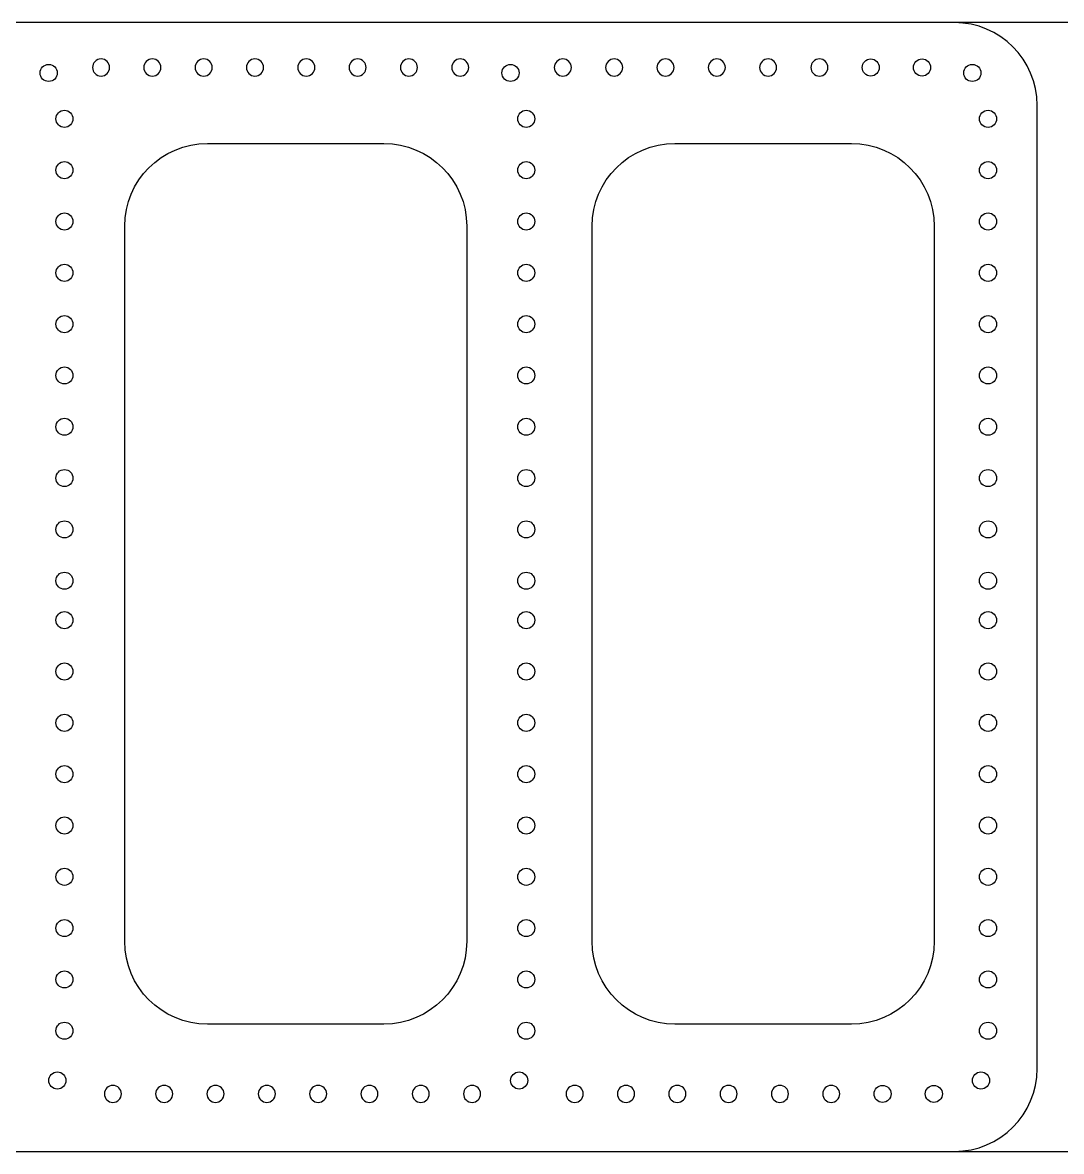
# Model space of a CAD drawing. Extents: x 112 to 502, y 72 to 270.
# Drawn here: x 291.9 to 352.6, y 138 to 204 of the extents above; entities that cross this region are included whole.
import ezdxf

# ---------------------------------------------------------------- set-up
doc = ezdxf.new("R2010")
doc.units = 0
doc.layers.add('braccio', color=7, linetype='CONTINUOUS')
doc.layers.add('polso', color=7, linetype='CONTINUOUS')

msp = doc.modelspace()

# ---------------------------------------------------------------- linework, layer by layer
at = {"layer": 'braccio', "color": 5}
for p, q in [((502.035713, 204.033126), (112.035703, 204.033126)), ((346.354315, 204.033448), (239.414016, 204.033448)), ((351.195076, 163.228635), (351.195076, 199.192676)), ((351.195076, 142.873908), (351.195076, 163.228635)), ((192.054079, 138.033136), (291.946048, 138.033136)), ((291.946048, 138.033136), (346.354315, 138.033136))]:
    msp.add_line(p, q, dxfattribs=at)
at = {"layer": 'braccio', "color": 1}
for p, q in [((296.957157, 201.404765), (296.957157, 201.404765)), ((299.95749, 201.404765), (299.95749, 201.404765)), ((302.95802, 201.405118), (302.95802, 201.405118)), ((305.958381, 201.405118), (305.958381, 201.405118)), ((308.958686, 201.404765), (308.958686, 201.404765)), ((311.959216, 201.404765), (311.959216, 201.404765)), ((314.959718, 201.404765), (314.959718, 201.404765)), ((317.960079, 201.404765), (317.960079, 201.404765)), ((323.960913, 201.405118), (323.960913, 201.405118)), ((326.961302, 201.405118), (326.961302, 201.405118)), ((329.961607, 201.404765), (329.961607, 201.404765)), ((332.962109, 201.404765), (332.962109, 201.404765)), ((335.962639, 201.404765), (335.962639, 201.404765)), ((338.962972, 201.404765), (338.962972, 201.404765)), ((340.963335, 201.405118), (340.963335, 201.405118)), ((343.963696, 201.405118), (343.963696, 201.405118)), ((292.8955, 201.08797), (292.8955, 201.08797)), ((319.899453, 201.08797), (319.899453, 201.08797)), ((346.903238, 201.08797), (346.903238, 201.08797)), ((293.81498, 198.404602), (293.81498, 198.404602)), ((320.818933, 198.404602), (320.818933, 198.404602)), ((347.822718, 198.404602), (347.822718, 198.404602)), ((293.81498, 195.404085), (293.81498, 195.404085)), ((320.818933, 195.404085), (320.818933, 195.404085)), ((347.822718, 195.404085), (347.822718, 195.404085)), ((293.81498, 192.403747), (293.81498, 192.403747)), ((320.818933, 192.403747), (320.818933, 192.403747)), ((347.822718, 192.403747), (347.822718, 192.403747)), ((293.81498, 189.403265), (293.81498, 189.403265)), ((320.818933, 189.403265), (320.818933, 189.403265)), ((347.822718, 189.403265), (347.822718, 189.403265)), ((293.81498, 186.402927), (293.81498, 186.402927)), ((320.818933, 186.402927), (320.818933, 186.402927)), ((347.822718, 186.402927), (347.822718, 186.402927)), ((293.81498, 183.40241), (293.81498, 183.40241)), ((320.818933, 183.40241), (320.818933, 183.40241)), ((347.822718, 183.40241), (347.822718, 183.40241)), ((293.81498, 180.402069), (293.81498, 180.402069)), ((320.818933, 180.402069), (320.818933, 180.402069)), ((347.822718, 180.402069), (347.822718, 180.402069)), ((293.81498, 177.40159), (293.81498, 177.40159)), ((320.818933, 177.40159), (320.818933, 177.40159)), ((347.822718, 177.40159), (347.822718, 177.40159)), ((293.81498, 174.401252), (293.81498, 174.401252)), ((320.818933, 174.401252), (320.818933, 174.401252)), ((347.822718, 174.401252), (347.822718, 174.401252)), ((293.81498, 171.400735), (293.81498, 171.400735)), ((320.818933, 171.400735), (320.818933, 171.400735)), ((347.822718, 171.400735), (347.822718, 171.400735)), ((293.81498, 169.09251), (293.81498, 169.09251)), ((320.818933, 169.09251), (320.818933, 169.09251)), ((347.822718, 169.09251), (347.822718, 169.09251)), ((293.81498, 166.091853), (293.81498, 166.091853)), ((320.818933, 166.091853), (320.818933, 166.091853)), ((347.822718, 166.091853), (347.822718, 166.091853)), ((293.81498, 163.091515), (293.81498, 163.091515)), ((320.818933, 163.091515), (320.818933, 163.091515)), ((347.822718, 163.091515), (347.822718, 163.091515)), ((293.81498, 160.091174), (293.81498, 160.091174)), ((320.818933, 160.091174), (320.818933, 160.091174)), ((347.822718, 160.091174), (347.822718, 160.091174)), ((293.81498, 157.090835), (293.81498, 157.090835)), ((320.818933, 157.090835), (320.818933, 157.090835)), ((347.822718, 157.090835), (347.822718, 157.090835)), ((293.81498, 154.090178), (293.81498, 154.090178)), ((320.818933, 154.090178), (320.818933, 154.090178)), ((347.822718, 154.090178), (347.822718, 154.090178)), ((293.81498, 151.089837), (293.81498, 151.089837)), ((320.818933, 151.089837), (320.818933, 151.089837)), ((347.822718, 151.089837), (347.822718, 151.089837)), ((293.81498, 148.089499), (293.81498, 148.089499)), ((320.818933, 148.089499), (320.818933, 148.089499)), ((347.822718, 148.089499), (347.822718, 148.089499)), ((293.81498, 145.089158), (293.81498, 145.089158)), ((320.818933, 145.089158), (320.818933, 145.089158)), ((347.822718, 145.089158), (347.822718, 145.089158)), ((293.402286, 142.179765), (293.402286, 142.179765)), ((320.40624, 142.179765), (320.40624, 142.179765)), ((347.409996, 142.179765), (347.409996, 142.179765)), ((297.649364, 141.396703), (297.649364, 141.396703)), ((300.64964, 141.39635), (300.64964, 141.39635)), ((303.65017, 141.396703), (303.65017, 141.396703)), ((306.650531, 141.396703), (306.650531, 141.396703)), ((309.650836, 141.39635), (309.650836, 141.39635)), ((312.651366, 141.39635), (312.651366, 141.39635)), ((315.651868, 141.39635), (315.651868, 141.39635)), ((318.652229, 141.39635), (318.652229, 141.39635)), ((324.653063, 141.396703), (324.653063, 141.396703)), ((327.653452, 141.396703), (327.653452, 141.396703)), ((330.653757, 141.39635), (330.653757, 141.39635)), ((333.654259, 141.39635), (333.654259, 141.39635)), ((336.654789, 141.39635), (336.654789, 141.39635)), ((339.655122, 141.39635), (339.655122, 141.39635)), ((341.655485, 141.39635), (341.655485, 141.39635)), ((344.655789, 141.39635), (344.655789, 141.39635))]:
    msp.add_line(p, q, dxfattribs=at)
at = {"layer": 'braccio', "color": 3}
for p, q in [((302.680229, 196.961247), (312.998838, 196.961247)), ((302.680229, 196.961247), (302.680229, 196.961247)), ((330.014439, 196.961247), (340.333048, 196.961247)), ((330.014439, 196.961247), (330.014439, 196.961247)), ((297.839525, 150.31805), (297.839525, 192.120551)), ((317.839542, 192.120551), (317.839542, 150.31805)), ((325.173735, 150.31805), (325.173735, 192.120551)), ((345.173752, 192.120551), (345.173752, 150.31805)), ((312.998838, 145.477354), (302.680229, 145.477354)), ((340.333048, 145.477354), (330.014439, 145.477354))]:
    msp.add_line(p, q, dxfattribs=at)
at = {"layer": 'braccio', "color": 5}
for points in [[(351.195076, 199.192676), (351.195076, 201.874422), (349.036047, 204.033448), (346.354315, 204.033448)], [(346.354315, 138.033136), (349.036047, 138.033136), (351.195076, 140.192165), (351.195076, 142.873908)]]:
    msp.add_open_spline(points, degree=3, dxfattribs=at)
at = {"layer": 'braccio', "color": 1}
for points in [[(292.8955, 201.08797), (292.8955, 201.364195), (293.119161, 201.587857), (293.3954, 201.587857)], [(293.3954, 201.587857), (293.671611, 201.587857), (293.895639, 201.364195), (293.895639, 201.08797)], [(296.456918, 201.905004), (296.180708, 201.905004), (295.957046, 201.68099), (295.957046, 201.404765)], [(295.957046, 201.404765), (295.957046, 201.128893), (296.180708, 200.904879), (296.456918, 200.904879)], [(296.957157, 201.404765), (296.957157, 201.68099), (296.733158, 201.905004), (296.456918, 201.905004)], [(296.456918, 200.904879), (296.733158, 200.904879), (296.957157, 201.128893), (296.957157, 201.404765)], [(299.457618, 201.905004), (299.18104, 201.905004), (298.957379, 201.68099), (298.957379, 201.404765)], [(298.957379, 201.404765), (298.957379, 201.128893), (299.18104, 200.904879), (299.457618, 200.904879)], [(299.95749, 201.404765), (299.95749, 201.68099), (299.73349, 201.905004), (299.457618, 201.905004)], [(299.457618, 200.904879), (299.73349, 200.904879), (299.95749, 201.128893), (299.95749, 201.404765)], [(302.45812, 201.905004), (302.181542, 201.905004), (301.957881, 201.681343), (301.957881, 201.405118)], [(301.957881, 201.405118), (301.957881, 201.128893), (302.181542, 200.904879), (302.45812, 200.904879)], [(302.95802, 201.405118), (302.95802, 201.681343), (302.733992, 201.905004), (302.45812, 201.905004)], [(302.45812, 200.904879), (302.733992, 200.904879), (302.95802, 201.128893), (302.95802, 201.405118)], [(305.458509, 201.905004), (305.18227, 201.905004), (304.95827, 201.681343), (304.95827, 201.405118)], [(304.95827, 201.405118), (304.95827, 201.128893), (305.18227, 200.904879), (305.458509, 200.904879)], [(305.958381, 201.405118), (305.958381, 201.681343), (305.73472, 201.905004), (305.458509, 201.905004)], [(305.458509, 200.904879), (305.73472, 200.904879), (305.958381, 201.128893), (305.958381, 201.405118)], [(308.458814, 201.905004), (308.182574, 201.905004), (307.958575, 201.68099), (307.958575, 201.404765)], [(307.958575, 201.404765), (307.958575, 201.128893), (308.182574, 200.904879), (308.458814, 200.904879)], [(308.958686, 201.404765), (308.958686, 201.68099), (308.735024, 201.905004), (308.458814, 201.905004)], [(308.458814, 200.904879), (308.735024, 200.904879), (308.958686, 201.128893), (308.958686, 201.404765)], [(311.459316, 201.905004), (311.182738, 201.905004), (310.959077, 201.68099), (310.959077, 201.404765)], [(310.959077, 201.404765), (310.959077, 201.128893), (311.182738, 200.904879), (311.459316, 200.904879)], [(311.959216, 201.404765), (311.959216, 201.68099), (311.735188, 201.905004), (311.459316, 201.905004)], [(311.459316, 200.904879), (311.735188, 200.904879), (311.959216, 201.128893), (311.959216, 201.404765)], [(314.459479, 201.905004), (314.183268, 201.905004), (313.959607, 201.68099), (313.959607, 201.404765)], [(313.959607, 201.404765), (313.959607, 201.128893), (314.183268, 200.904879), (314.459479, 200.904879)], [(314.959718, 201.404765), (314.959718, 201.68099), (314.735718, 201.905004), (314.459479, 201.905004)], [(314.459479, 200.904879), (314.735718, 200.904879), (314.959718, 201.128893), (314.959718, 201.404765)], [(317.460178, 201.905004), (317.183968, 201.905004), (316.95994, 201.68099), (316.95994, 201.404765)], [(316.95994, 201.404765), (316.95994, 201.128893), (317.183968, 200.904879), (317.460178, 200.904879)], [(317.960079, 201.404765), (317.960079, 201.68099), (317.736051, 201.905004), (317.460178, 201.905004)], [(317.460178, 200.904879), (317.736051, 200.904879), (317.960079, 201.128893), (317.960079, 201.404765)], [(319.899453, 201.08797), (319.899453, 201.364195), (320.123114, 201.587857), (320.399354, 201.587857)], [(320.399354, 201.587857), (320.675564, 201.587857), (320.899592, 201.364195), (320.899592, 201.08797)], [(323.461041, 201.905004), (323.184464, 201.905004), (322.960802, 201.681343), (322.960802, 201.405118)], [(322.960802, 201.405118), (322.960802, 201.128893), (323.184464, 200.904879), (323.461041, 200.904879)], [(323.960913, 201.405118), (323.960913, 201.681343), (323.736914, 201.905004), (323.461041, 201.905004)], [(323.461041, 200.904879), (323.736914, 200.904879), (323.960913, 201.128893), (323.960913, 201.405118)], [(326.461402, 201.905004), (326.185191, 201.905004), (325.961163, 201.681343), (325.961163, 201.405118)], [(325.961163, 201.405118), (325.961163, 201.128893), (326.185191, 200.904879), (326.461402, 200.904879)], [(326.961302, 201.405118), (326.961302, 201.681343), (326.737641, 201.905004), (326.461402, 201.905004)], [(326.461402, 200.904879), (326.737641, 200.904879), (326.961302, 201.128893), (326.961302, 201.405118)], [(329.461707, 201.905004), (329.185496, 201.905004), (328.961468, 201.68099), (328.961468, 201.404765)], [(328.961468, 201.404765), (328.961468, 201.128893), (329.185496, 200.904879), (329.461707, 200.904879)], [(329.961607, 201.404765), (329.961607, 201.68099), (329.737946, 201.905004), (329.461707, 201.905004)], [(329.461707, 200.904879), (329.737946, 200.904879), (329.961607, 201.128893), (329.961607, 201.404765)], [(332.462237, 201.905004), (332.185659, 201.905004), (331.961998, 201.68099), (331.961998, 201.404765)], [(331.961998, 201.404765), (331.961998, 201.128893), (332.185659, 200.904879), (332.462237, 200.904879)], [(332.962109, 201.404765), (332.962109, 201.68099), (332.738109, 201.905004), (332.462237, 201.905004)], [(332.462237, 200.904879), (332.738109, 200.904879), (332.962109, 201.128893), (332.962109, 201.404765)], [(335.4624, 201.905004), (335.186161, 201.905004), (334.9625, 201.68099), (334.9625, 201.404765)], [(334.9625, 201.404765), (334.9625, 201.128893), (335.186161, 200.904879), (335.4624, 200.904879)], [(335.962639, 201.404765), (335.962639, 201.68099), (335.738611, 201.905004), (335.4624, 201.905004)], [(335.4624, 200.904879), (335.738611, 200.904879), (335.962639, 201.128893), (335.962639, 201.404765)], [(338.4631, 201.905004), (338.186861, 201.905004), (337.962861, 201.68099), (337.962861, 201.404765)], [(337.962861, 201.404765), (337.962861, 201.128893), (338.186861, 200.904879), (338.4631, 200.904879)], [(338.962972, 201.404765), (338.962972, 201.68099), (338.738972, 201.905004), (338.4631, 201.905004)], [(338.4631, 200.904879), (338.738972, 200.904879), (338.962972, 201.128893), (338.962972, 201.404765)], [(340.963335, 201.405118), (340.963335, 201.681343), (341.186996, 201.905004), (341.463207, 201.905004)], [(341.463207, 200.904879), (341.186996, 200.904879), (340.963335, 201.128893), (340.963335, 201.405118)], [(341.463207, 201.905004), (341.739446, 201.905004), (341.963446, 201.681343), (341.963446, 201.405118)], [(341.963446, 201.405118), (341.963446, 201.128893), (341.739446, 200.904879), (341.463207, 200.904879)], [(343.963696, 201.405118), (343.963696, 201.681343), (344.187724, 201.905004), (344.463596, 201.905004)], [(344.463596, 200.904879), (344.187724, 200.904879), (343.963696, 201.128893), (343.963696, 201.405118)], [(344.463596, 201.905004), (344.740174, 201.905004), (344.963835, 201.681343), (344.963835, 201.405118)], [(344.963835, 201.405118), (344.963835, 201.128893), (344.740174, 200.904879), (344.463596, 200.904879)], [(346.903238, 201.08797), (346.903238, 201.364195), (347.126899, 201.587857), (347.40311, 201.587857)], [(347.40311, 201.587857), (347.679349, 201.587857), (347.903348, 201.364195), (347.903348, 201.08797)], [(293.3954, 200.588084), (293.119161, 200.588084), (292.8955, 200.811745), (292.8955, 201.08797)], [(293.895639, 201.08797), (293.895639, 200.811745), (293.671611, 200.588084), (293.3954, 200.588084)], [(320.399354, 200.588084), (320.123114, 200.588084), (319.899453, 200.811745), (319.899453, 201.08797)], [(320.899592, 201.08797), (320.899592, 200.811745), (320.675564, 200.588084), (320.399354, 200.588084)], [(347.40311, 200.588084), (347.126899, 200.588084), (346.903238, 200.811745), (346.903238, 201.08797)], [(347.903348, 201.08797), (347.903348, 200.811745), (347.679349, 200.588084), (347.40311, 200.588084)], [(293.81498, 198.404602), (293.81498, 198.680827), (294.039008, 198.904488), (294.31488, 198.904488)], [(294.31488, 198.904488), (294.591091, 198.904488), (294.815119, 198.680827), (294.815119, 198.404602)], [(320.818933, 198.404602), (320.818933, 198.680827), (321.042961, 198.904488), (321.318834, 198.904488)], [(321.318834, 198.904488), (321.595044, 198.904488), (321.819072, 198.680827), (321.819072, 198.404602)], [(347.822718, 198.404602), (347.822718, 198.680827), (348.046717, 198.904488), (348.32259, 198.904488)], [(348.32259, 198.904488), (348.598829, 198.904488), (348.822828, 198.680827), (348.822828, 198.404602)], [(294.31488, 197.904715), (294.039008, 197.904715), (293.81498, 198.128377), (293.81498, 198.404602)], [(294.815119, 198.404602), (294.815119, 198.128377), (294.591091, 197.904715), (294.31488, 197.904715)], [(321.318834, 197.904715), (321.042961, 197.904715), (320.818933, 198.128377), (320.818933, 198.404602)], [(321.819072, 198.404602), (321.819072, 198.128377), (321.595044, 197.904715), (321.318834, 197.904715)], [(348.32259, 197.904715), (348.046717, 197.904715), (347.822718, 198.128377), (347.822718, 198.404602)], [(348.822828, 198.404602), (348.822828, 198.128377), (348.598829, 197.904715), (348.32259, 197.904715)], [(293.81498, 195.404085), (293.81498, 195.68031), (294.039008, 195.904324), (294.31488, 195.904324)], [(294.31488, 194.904199), (294.039008, 194.904199), (293.81498, 195.12786), (293.81498, 195.404085)], [(294.31488, 195.904324), (294.591091, 195.904324), (294.815119, 195.68031), (294.815119, 195.404085)], [(294.815119, 195.404085), (294.815119, 195.12786), (294.591091, 194.904199), (294.31488, 194.904199)], [(320.818933, 195.404085), (320.818933, 195.68031), (321.042961, 195.904324), (321.318834, 195.904324)], [(321.318834, 194.904199), (321.042961, 194.904199), (320.818933, 195.12786), (320.818933, 195.404085)], [(321.318834, 195.904324), (321.595044, 195.904324), (321.819072, 195.68031), (321.819072, 195.404085)], [(321.819072, 195.404085), (321.819072, 195.12786), (321.595044, 194.904199), (321.318834, 194.904199)], [(347.822718, 195.404085), (347.822718, 195.68031), (348.046717, 195.904324), (348.32259, 195.904324)], [(348.32259, 194.904199), (348.046717, 194.904199), (347.822718, 195.12786), (347.822718, 195.404085)], [(348.32259, 195.904324), (348.598829, 195.904324), (348.822828, 195.68031), (348.822828, 195.404085)], [(348.822828, 195.404085), (348.822828, 195.12786), (348.598829, 194.904199), (348.32259, 194.904199)], [(293.81498, 192.403747), (293.81498, 192.679972), (294.039008, 192.903633), (294.31488, 192.903633)], [(294.31488, 192.903633), (294.591091, 192.903633), (294.815119, 192.679972), (294.815119, 192.403747)], [(320.818933, 192.403747), (320.818933, 192.679972), (321.042961, 192.903633), (321.318834, 192.903633)], [(321.318834, 192.903633), (321.595044, 192.903633), (321.819072, 192.679972), (321.819072, 192.403747)], [(347.822718, 192.403747), (347.822718, 192.679972), (348.046717, 192.903633), (348.32259, 192.903633)], [(348.32259, 192.903633), (348.598829, 192.903633), (348.822828, 192.679972), (348.822828, 192.403747)], [(294.31488, 191.903861), (294.039008, 191.903861), (293.81498, 192.127522), (293.81498, 192.403747)], [(294.815119, 192.403747), (294.815119, 192.127522), (294.591091, 191.903861), (294.31488, 191.903861)], [(321.318834, 191.903861), (321.042961, 191.903861), (320.818933, 192.127522), (320.818933, 192.403747)], [(321.819072, 192.403747), (321.819072, 192.127522), (321.595044, 191.903861), (321.318834, 191.903861)], [(348.32259, 191.903861), (348.046717, 191.903861), (347.822718, 192.127522), (347.822718, 192.403747)], [(348.822828, 192.403747), (348.822828, 192.127522), (348.598829, 191.903861), (348.32259, 191.903861)], [(293.81498, 189.403265), (293.81498, 189.67949), (294.039008, 189.903151), (294.31488, 189.903151)], [(294.31488, 189.903151), (294.591091, 189.903151), (294.815119, 189.67949), (294.815119, 189.403265)], [(320.818933, 189.403265), (320.818933, 189.67949), (321.042961, 189.903151), (321.318834, 189.903151)], [(321.318834, 189.903151), (321.595044, 189.903151), (321.819072, 189.67949), (321.819072, 189.403265)], [(347.822718, 189.403265), (347.822718, 189.67949), (348.046717, 189.903151), (348.32259, 189.903151)], [(348.32259, 189.903151), (348.598829, 189.903151), (348.822828, 189.67949), (348.822828, 189.403265)], [(294.31488, 188.903379), (294.039008, 188.903379), (293.81498, 189.12704), (293.81498, 189.403265)], [(294.815119, 189.403265), (294.815119, 189.12704), (294.591091, 188.903379), (294.31488, 188.903379)], [(321.318834, 188.903379), (321.042961, 188.903379), (320.818933, 189.12704), (320.818933, 189.403265)], [(321.819072, 189.403265), (321.819072, 189.12704), (321.595044, 188.903379), (321.318834, 188.903379)], [(348.32259, 188.903379), (348.046717, 188.903379), (347.822718, 189.12704), (347.822718, 189.403265)], [(348.822828, 189.403265), (348.822828, 189.12704), (348.598829, 188.903379), (348.32259, 188.903379)], [(293.81498, 186.402927), (293.81498, 186.679152), (294.039008, 186.902813), (294.31488, 186.902813)], [(294.31488, 186.902813), (294.591091, 186.902813), (294.815119, 186.679152), (294.815119, 186.402927)], [(320.818933, 186.402927), (320.818933, 186.679152), (321.042961, 186.902813), (321.318834, 186.902813)], [(321.318834, 186.902813), (321.595044, 186.902813), (321.819072, 186.679152), (321.819072, 186.402927)], [(347.822718, 186.402927), (347.822718, 186.679152), (348.046717, 186.902813), (348.32259, 186.902813)], [(348.32259, 186.902813), (348.598829, 186.902813), (348.822828, 186.679152), (348.822828, 186.402927)], [(294.31488, 185.90304), (294.039008, 185.90304), (293.81498, 186.126702), (293.81498, 186.402927)], [(294.815119, 186.402927), (294.815119, 186.126702), (294.591091, 185.90304), (294.31488, 185.90304)], [(321.318834, 185.90304), (321.042961, 185.90304), (320.818933, 186.126702), (320.818933, 186.402927)], [(321.819072, 186.402927), (321.819072, 186.126702), (321.595044, 185.90304), (321.318834, 185.90304)], [(348.32259, 185.90304), (348.046717, 185.90304), (347.822718, 186.126702), (347.822718, 186.402927)], [(348.822828, 186.402927), (348.822828, 186.126702), (348.598829, 185.90304), (348.32259, 185.90304)], [(293.81498, 183.40241), (293.81498, 183.678635), (294.039008, 183.902297), (294.31488, 183.902297)], [(294.31488, 183.902297), (294.591091, 183.902297), (294.815119, 183.678635), (294.815119, 183.40241)], [(320.818933, 183.40241), (320.818933, 183.678635), (321.042961, 183.902297), (321.318834, 183.902297)], [(321.318834, 183.902297), (321.595044, 183.902297), (321.819072, 183.678635), (321.819072, 183.40241)], [(347.822718, 183.40241), (347.822718, 183.678635), (348.046717, 183.902297), (348.32259, 183.902297)], [(348.32259, 183.902297), (348.598829, 183.902297), (348.822828, 183.678635), (348.822828, 183.40241)], [(294.31488, 182.902524), (294.039008, 182.902524), (293.81498, 183.126185), (293.81498, 183.40241)], [(294.815119, 183.40241), (294.815119, 183.126185), (294.591091, 182.902524), (294.31488, 182.902524)], [(321.318834, 182.902524), (321.042961, 182.902524), (320.818933, 183.126185), (320.818933, 183.40241)], [(321.819072, 183.40241), (321.819072, 183.126185), (321.595044, 182.902524), (321.318834, 182.902524)], [(348.32259, 182.902524), (348.046717, 182.902524), (347.822718, 183.126185), (347.822718, 183.40241)], [(348.822828, 183.40241), (348.822828, 183.126185), (348.598829, 182.902524), (348.32259, 182.902524)], [(293.81498, 180.402069), (293.81498, 180.678294), (294.039008, 180.901955), (294.31488, 180.901955)], [(294.31488, 180.901955), (294.591091, 180.901955), (294.815119, 180.678294), (294.815119, 180.402069)], [(320.818933, 180.402069), (320.818933, 180.678294), (321.042961, 180.901955), (321.318834, 180.901955)], [(321.318834, 180.901955), (321.595044, 180.901955), (321.819072, 180.678294), (321.819072, 180.402069)], [(347.822718, 180.402069), (347.822718, 180.678294), (348.046717, 180.901955), (348.32259, 180.901955)], [(348.32259, 180.901955), (348.598829, 180.901955), (348.822828, 180.678294), (348.822828, 180.402069)], [(294.31488, 179.902183), (294.039008, 179.902183), (293.81498, 180.125844), (293.81498, 180.402069)], [(294.815119, 180.402069), (294.815119, 180.125844), (294.591091, 179.902183), (294.31488, 179.902183)], [(321.318834, 179.902183), (321.042961, 179.902183), (320.818933, 180.125844), (320.818933, 180.402069)], [(321.819072, 180.402069), (321.819072, 180.125844), (321.595044, 179.902183), (321.318834, 179.902183)], [(348.32259, 179.902183), (348.046717, 179.902183), (347.822718, 180.125844), (347.822718, 180.402069)], [(348.822828, 180.402069), (348.822828, 180.125844), (348.598829, 179.902183), (348.32259, 179.902183)], [(293.81498, 177.40159), (293.81498, 177.677815), (294.039008, 177.901476), (294.31488, 177.901476)], [(294.31488, 177.901476), (294.591091, 177.901476), (294.815119, 177.677815), (294.815119, 177.40159)], [(320.818933, 177.40159), (320.818933, 177.677815), (321.042961, 177.901476), (321.318834, 177.901476)], [(321.318834, 177.901476), (321.595044, 177.901476), (321.819072, 177.677815), (321.819072, 177.40159)], [(347.822718, 177.40159), (347.822718, 177.677815), (348.046717, 177.901476), (348.32259, 177.901476)], [(348.32259, 177.901476), (348.598829, 177.901476), (348.822828, 177.677815), (348.822828, 177.40159)], [(294.31488, 176.901704), (294.039008, 176.901704), (293.81498, 177.125365), (293.81498, 177.40159)], [(294.815119, 177.40159), (294.815119, 177.125365), (294.591091, 176.901704), (294.31488, 176.901704)], [(321.318834, 176.901704), (321.042961, 176.901704), (320.818933, 177.125365), (320.818933, 177.40159)], [(321.819072, 177.40159), (321.819072, 177.125365), (321.595044, 176.901704), (321.318834, 176.901704)], [(348.32259, 176.901704), (348.046717, 176.901704), (347.822718, 177.125365), (347.822718, 177.40159)], [(348.822828, 177.40159), (348.822828, 177.125365), (348.598829, 176.901704), (348.32259, 176.901704)], [(293.81498, 174.401252), (293.81498, 174.677477), (294.039008, 174.901138), (294.31488, 174.901138)], [(294.31488, 174.901138), (294.591091, 174.901138), (294.815119, 174.677477), (294.815119, 174.401252)], [(320.818933, 174.401252), (320.818933, 174.677477), (321.042961, 174.901138), (321.318834, 174.901138)], [(321.318834, 174.901138), (321.595044, 174.901138), (321.819072, 174.677477), (321.819072, 174.401252)], [(347.822718, 174.401252), (347.822718, 174.677477), (348.046717, 174.901138), (348.32259, 174.901138)], [(348.32259, 174.901138), (348.598829, 174.901138), (348.822828, 174.677477), (348.822828, 174.401252)], [(294.31488, 173.901013), (294.039008, 173.901013), (293.81498, 174.125027), (293.81498, 174.401252)], [(294.815119, 174.401252), (294.815119, 174.125027), (294.591091, 173.901013), (294.31488, 173.901013)], [(321.318834, 173.901013), (321.042961, 173.901013), (320.818933, 174.125027), (320.818933, 174.401252)], [(321.819072, 174.401252), (321.819072, 174.125027), (321.595044, 173.901013), (321.318834, 173.901013)], [(348.32259, 173.901013), (348.046717, 173.901013), (347.822718, 174.125027), (347.822718, 174.401252)], [(348.822828, 174.401252), (348.822828, 174.125027), (348.598829, 173.901013), (348.32259, 173.901013)], [(293.81498, 171.400735), (293.81498, 171.67696), (294.039008, 171.900622), (294.31488, 171.900622)], [(294.31488, 171.900622), (294.591091, 171.900622), (294.815119, 171.67696), (294.815119, 171.400735)], [(320.818933, 171.400735), (320.818933, 171.67696), (321.042961, 171.900622), (321.318834, 171.900622)], [(321.318834, 171.900622), (321.595044, 171.900622), (321.819072, 171.67696), (321.819072, 171.400735)], [(347.822718, 171.400735), (347.822718, 171.67696), (348.046717, 171.900622), (348.32259, 171.900622)], [(348.32259, 171.900622), (348.598829, 171.900622), (348.822828, 171.67696), (348.822828, 171.400735)], [(294.31488, 170.900497), (294.039008, 170.900497), (293.81498, 171.12451), (293.81498, 171.400735)], [(294.815119, 171.400735), (294.815119, 171.12451), (294.591091, 170.900497), (294.31488, 170.900497)], [(321.318834, 170.900497), (321.042961, 170.900497), (320.818933, 171.12451), (320.818933, 171.400735)], [(321.819072, 171.400735), (321.819072, 171.12451), (321.595044, 170.900497), (321.318834, 170.900497)], [(348.32259, 170.900497), (348.046717, 170.900497), (347.822718, 171.12451), (347.822718, 171.400735)], [(348.822828, 171.400735), (348.822828, 171.12451), (348.598829, 170.900497), (348.32259, 170.900497)], [(293.81498, 169.09251), (293.81498, 169.368383), (294.039008, 169.592397), (294.31488, 169.592397)], [(294.31488, 168.592272), (294.039008, 168.592272), (293.81498, 168.816285), (293.81498, 169.09251)], [(294.31488, 169.592397), (294.591091, 169.592397), (294.815119, 169.368383), (294.815119, 169.09251)], [(294.815119, 169.09251), (294.815119, 168.816285), (294.591091, 168.592272), (294.31488, 168.592272)], [(320.818933, 169.09251), (320.818933, 169.368383), (321.042961, 169.592397), (321.318834, 169.592397)], [(321.318834, 168.592272), (321.042961, 168.592272), (320.818933, 168.816285), (320.818933, 169.09251)], [(321.318834, 169.592397), (321.595044, 169.592397), (321.819072, 169.368383), (321.819072, 169.09251)], [(321.819072, 169.09251), (321.819072, 168.816285), (321.595044, 168.592272), (321.318834, 168.592272)], [(347.822718, 169.09251), (347.822718, 169.368383), (348.046717, 169.592397), (348.32259, 169.592397)], [(348.32259, 168.592272), (348.046717, 168.592272), (347.822718, 168.816285), (347.822718, 169.09251)], [(348.32259, 169.592397), (348.598829, 169.592397), (348.822828, 169.368383), (348.822828, 169.09251)], [(348.822828, 169.09251), (348.822828, 168.816285), (348.598829, 168.592272), (348.32259, 168.592272)], [(293.81498, 166.091853), (293.81498, 166.368078), (294.039008, 166.592092), (294.31488, 166.592092)], [(294.31488, 166.592092), (294.591091, 166.592092), (294.815119, 166.368078), (294.815119, 166.091853)], [(320.818933, 166.091853), (320.818933, 166.368078), (321.042961, 166.592092), (321.318834, 166.592092)], [(321.318834, 166.592092), (321.595044, 166.592092), (321.819072, 166.368078), (321.819072, 166.091853)], [(347.822718, 166.091853), (347.822718, 166.368078), (348.046717, 166.592092), (348.32259, 166.592092)], [(348.32259, 166.592092), (348.598829, 166.592092), (348.822828, 166.368078), (348.822828, 166.091853)], [(294.31488, 165.591967), (294.039008, 165.591967), (293.81498, 165.815981), (293.81498, 166.091853)], [(294.815119, 166.091853), (294.815119, 165.815981), (294.591091, 165.591967), (294.31488, 165.591967)], [(321.318834, 165.591967), (321.042961, 165.591967), (320.818933, 165.815981), (320.818933, 166.091853)], [(321.819072, 166.091853), (321.819072, 165.815981), (321.595044, 165.591967), (321.318834, 165.591967)], [(348.32259, 165.591967), (348.046717, 165.591967), (347.822718, 165.815981), (347.822718, 166.091853)], [(348.822828, 166.091853), (348.822828, 165.815981), (348.598829, 165.591967), (348.32259, 165.591967)], [(293.81498, 163.091515), (293.81498, 163.36774), (294.039008, 163.591754), (294.31488, 163.591754)], [(294.31488, 162.591629), (294.039008, 162.591629), (293.81498, 162.815643), (293.81498, 163.091515)], [(294.31488, 163.591754), (294.591091, 163.591754), (294.815119, 163.36774), (294.815119, 163.091515)], [(294.815119, 163.091515), (294.815119, 162.815643), (294.591091, 162.591629), (294.31488, 162.591629)], [(320.818933, 163.091515), (320.818933, 163.36774), (321.042961, 163.591754), (321.318834, 163.591754)], [(321.318834, 162.591629), (321.042961, 162.591629), (320.818933, 162.815643), (320.818933, 163.091515)], [(321.318834, 163.591754), (321.595044, 163.591754), (321.819072, 163.36774), (321.819072, 163.091515)], [(321.819072, 163.091515), (321.819072, 162.815643), (321.595044, 162.591629), (321.318834, 162.591629)], [(347.822718, 163.091515), (347.822718, 163.36774), (348.046717, 163.591754), (348.32259, 163.591754)], [(348.32259, 162.591629), (348.046717, 162.591629), (347.822718, 162.815643), (347.822718, 163.091515)], [(348.32259, 163.591754), (348.598829, 163.591754), (348.822828, 163.36774), (348.822828, 163.091515)], [(348.822828, 163.091515), (348.822828, 162.815643), (348.598829, 162.591629), (348.32259, 162.591629)], [(293.81498, 160.091174), (293.81498, 160.367399), (294.039008, 160.59106), (294.31488, 160.59106)], [(294.31488, 160.59106), (294.591091, 160.59106), (294.815119, 160.367399), (294.815119, 160.091174)], [(320.818933, 160.091174), (320.818933, 160.367399), (321.042961, 160.59106), (321.318834, 160.59106)], [(321.318834, 160.59106), (321.595044, 160.59106), (321.819072, 160.367399), (321.819072, 160.091174)], [(347.822718, 160.091174), (347.822718, 160.367399), (348.046717, 160.59106), (348.32259, 160.59106)], [(348.32259, 160.59106), (348.598829, 160.59106), (348.822828, 160.367399), (348.822828, 160.091174)], [(294.31488, 159.590935), (294.039008, 159.590935), (293.81498, 159.814949), (293.81498, 160.091174)], [(294.815119, 160.091174), (294.815119, 159.814949), (294.591091, 159.590935), (294.31488, 159.590935)], [(321.318834, 159.590935), (321.042961, 159.590935), (320.818933, 159.814949), (320.818933, 160.091174)], [(321.819072, 160.091174), (321.819072, 159.814949), (321.595044, 159.590935), (321.318834, 159.590935)], [(348.32259, 159.590935), (348.046717, 159.590935), (347.822718, 159.814949), (347.822718, 160.091174)], [(348.822828, 160.091174), (348.822828, 159.814949), (348.598829, 159.590935), (348.32259, 159.590935)], [(293.81498, 157.090835), (293.81498, 157.366708), (294.039008, 157.590722), (294.31488, 157.590722)], [(294.31488, 156.590597), (294.039008, 156.590597), (293.81498, 156.81461), (293.81498, 157.090835)], [(294.31488, 157.590722), (294.591091, 157.590722), (294.815119, 157.366708), (294.815119, 157.090835)], [(294.815119, 157.090835), (294.815119, 156.81461), (294.591091, 156.590597), (294.31488, 156.590597)], [(320.818933, 157.090835), (320.818933, 157.366708), (321.042961, 157.590722), (321.318834, 157.590722)], [(321.318834, 156.590597), (321.042961, 156.590597), (320.818933, 156.81461), (320.818933, 157.090835)], [(321.318834, 157.590722), (321.595044, 157.590722), (321.819072, 157.366708), (321.819072, 157.090835)], [(321.819072, 157.090835), (321.819072, 156.81461), (321.595044, 156.590597), (321.318834, 156.590597)], [(347.822718, 157.090835), (347.822718, 157.366708), (348.046717, 157.590722), (348.32259, 157.590722)], [(348.32259, 156.590597), (348.046717, 156.590597), (347.822718, 156.81461), (347.822718, 157.090835)], [(348.32259, 157.590722), (348.598829, 157.590722), (348.822828, 157.366708), (348.822828, 157.090835)], [(348.822828, 157.090835), (348.822828, 156.81461), (348.598829, 156.590597), (348.32259, 156.590597)], [(293.81498, 154.090178), (293.81498, 154.366403), (294.039008, 154.590417), (294.31488, 154.590417)], [(294.31488, 154.590417), (294.591091, 154.590417), (294.815119, 154.366403), (294.815119, 154.090178)], [(320.818933, 154.090178), (320.818933, 154.366403), (321.042961, 154.590417), (321.318834, 154.590417)], [(321.318834, 154.590417), (321.595044, 154.590417), (321.819072, 154.366403), (321.819072, 154.090178)], [(347.822718, 154.090178), (347.822718, 154.366403), (348.046717, 154.590417), (348.32259, 154.590417)], [(348.32259, 154.590417), (348.598829, 154.590417), (348.822828, 154.366403), (348.822828, 154.090178)], [(294.31488, 153.590292), (294.039008, 153.590292), (293.81498, 153.814306), (293.81498, 154.090178)], [(294.815119, 154.090178), (294.815119, 153.814306), (294.591091, 153.590292), (294.31488, 153.590292)], [(321.318834, 153.590292), (321.042961, 153.590292), (320.818933, 153.814306), (320.818933, 154.090178)], [(321.819072, 154.090178), (321.819072, 153.814306), (321.595044, 153.590292), (321.318834, 153.590292)], [(348.32259, 153.590292), (348.046717, 153.590292), (347.822718, 153.814306), (347.822718, 154.090178)], [(348.822828, 154.090178), (348.822828, 153.814306), (348.598829, 153.590292), (348.32259, 153.590292)], [(293.81498, 151.089837), (293.81498, 151.366062), (294.039008, 151.590076), (294.31488, 151.590076)], [(294.31488, 151.590076), (294.591091, 151.590076), (294.815119, 151.366062), (294.815119, 151.089837)], [(320.818933, 151.089837), (320.818933, 151.366062), (321.042961, 151.590076), (321.318834, 151.590076)], [(321.318834, 151.590076), (321.595044, 151.590076), (321.819072, 151.366062), (321.819072, 151.089837)], [(347.822718, 151.089837), (347.822718, 151.366062), (348.046717, 151.590076), (348.32259, 151.590076)], [(348.32259, 151.590076), (348.598829, 151.590076), (348.822828, 151.366062), (348.822828, 151.089837)], [(294.31488, 150.589951), (294.039008, 150.589951), (293.81498, 150.813612), (293.81498, 151.089837)], [(294.815119, 151.089837), (294.815119, 150.813612), (294.591091, 150.589951), (294.31488, 150.589951)], [(321.318834, 150.589951), (321.042961, 150.589951), (320.818933, 150.813612), (320.818933, 151.089837)], [(321.819072, 151.089837), (321.819072, 150.813612), (321.595044, 150.589951), (321.318834, 150.589951)], [(348.32259, 150.589951), (348.046717, 150.589951), (347.822718, 150.813612), (347.822718, 151.089837)], [(348.822828, 151.089837), (348.822828, 150.813612), (348.598829, 150.589951), (348.32259, 150.589951)], [(293.81498, 148.089499), (293.81498, 148.365371), (294.039008, 148.589385), (294.31488, 148.589385)], [(294.31488, 148.589385), (294.591091, 148.589385), (294.815119, 148.365371), (294.815119, 148.089499)], [(320.818933, 148.089499), (320.818933, 148.365371), (321.042961, 148.589385), (321.318834, 148.589385)], [(321.318834, 148.589385), (321.595044, 148.589385), (321.819072, 148.365371), (321.819072, 148.089499)], [(347.822718, 148.089499), (347.822718, 148.365371), (348.046717, 148.589385), (348.32259, 148.589385)], [(348.32259, 148.589385), (348.598829, 148.589385), (348.822828, 148.365371), (348.822828, 148.089499)], [(294.31488, 147.58926), (294.039008, 147.58926), (293.81498, 147.813274), (293.81498, 148.089499)], [(294.815119, 148.089499), (294.815119, 147.813274), (294.591091, 147.58926), (294.31488, 147.58926)], [(321.318834, 147.58926), (321.042961, 147.58926), (320.818933, 147.813274), (320.818933, 148.089499)], [(321.819072, 148.089499), (321.819072, 147.813274), (321.595044, 147.58926), (321.318834, 147.58926)], [(348.32259, 147.58926), (348.046717, 147.58926), (347.822718, 147.813274), (347.822718, 148.089499)], [(348.822828, 148.089499), (348.822828, 147.813274), (348.598829, 147.58926), (348.32259, 147.58926)], [(293.81498, 145.089158), (293.81498, 145.36503), (294.039008, 145.589044), (294.31488, 145.589044)], [(294.31488, 145.589044), (294.591091, 145.589044), (294.815119, 145.36503), (294.815119, 145.089158)], [(320.818933, 145.089158), (320.818933, 145.36503), (321.042961, 145.589044), (321.318834, 145.589044)], [(321.318834, 145.589044), (321.595044, 145.589044), (321.819072, 145.36503), (321.819072, 145.089158)], [(347.822718, 145.089158), (347.822718, 145.36503), (348.046717, 145.589044), (348.32259, 145.589044)], [(348.32259, 145.589044), (348.598829, 145.589044), (348.822828, 145.36503), (348.822828, 145.089158)], [(294.31488, 144.588919), (294.039008, 144.588919), (293.81498, 144.812933), (293.81498, 145.089158)], [(294.815119, 145.089158), (294.815119, 144.812933), (294.591091, 144.588919), (294.31488, 144.588919)], [(321.318834, 144.588919), (321.042961, 144.588919), (320.818933, 144.812933), (320.818933, 145.089158)], [(321.819072, 145.089158), (321.819072, 144.812933), (321.595044, 144.588919), (321.318834, 144.588919)], [(348.32259, 144.588919), (348.046717, 144.588919), (347.822718, 144.812933), (347.822718, 145.089158)], [(348.822828, 145.089158), (348.822828, 144.812933), (348.598829, 144.588919), (348.32259, 144.588919)], [(293.402286, 142.179765), (293.402286, 142.45599), (293.626286, 142.680004), (293.902158, 142.680004)], [(293.902158, 142.680004), (294.178397, 142.680004), (294.402397, 142.45599), (294.402397, 142.179765)], [(320.40624, 142.179765), (320.40624, 142.45599), (320.63024, 142.680004), (320.906112, 142.680004)], [(320.906112, 142.680004), (321.182351, 142.680004), (321.406351, 142.45599), (321.406351, 142.179765)], [(347.409996, 142.179765), (347.409996, 142.45599), (347.633996, 142.680004), (347.909868, 142.680004)], [(347.909868, 142.680004), (348.186107, 142.680004), (348.410107, 142.45599), (348.410107, 142.179765)], [(293.902158, 141.679879), (293.626286, 141.679879), (293.402286, 141.903893), (293.402286, 142.179765)], [(294.402397, 142.179765), (294.402397, 141.903893), (294.178397, 141.679879), (293.902158, 141.679879)], [(320.906112, 141.679879), (320.63024, 141.679879), (320.40624, 141.903893), (320.40624, 142.179765)], [(321.406351, 142.179765), (321.406351, 141.903893), (321.182351, 141.679879), (320.906112, 141.679879)], [(347.909868, 141.679879), (347.633996, 141.679879), (347.409996, 141.903893), (347.409996, 142.179765)], [(348.410107, 142.179765), (348.410107, 141.903893), (348.186107, 141.679879), (347.909868, 141.679879)], [(297.149464, 141.896589), (296.873253, 141.896589), (296.649225, 141.672928), (296.649225, 141.396703)], [(296.649225, 141.396703), (296.649225, 141.120478), (296.873253, 140.896464), (297.149464, 140.896464)], [(297.649364, 141.396703), (297.649364, 141.672928), (297.425703, 141.896589), (297.149464, 141.896589)], [(297.149464, 140.896464), (297.425703, 140.896464), (297.649364, 141.120478), (297.649364, 141.396703)], [(300.149768, 141.896589), (299.87319, 141.896589), (299.649529, 141.672575), (299.649529, 141.39635)], [(299.649529, 141.39635), (299.649529, 141.120478), (299.87319, 140.896464), (300.149768, 140.896464)], [(300.64964, 141.39635), (300.64964, 141.672575), (300.42564, 141.896589), (300.149768, 141.896589)], [(300.149768, 140.896464), (300.42564, 140.896464), (300.64964, 141.120478), (300.64964, 141.39635)], [(303.15027, 141.896589), (302.873692, 141.896589), (302.650031, 141.672928), (302.650031, 141.396703)], [(302.650031, 141.396703), (302.650031, 141.120478), (302.873692, 140.896464), (303.15027, 140.896464)], [(303.65017, 141.396703), (303.65017, 141.672928), (303.426142, 141.896589), (303.15027, 141.896589)], [(303.15027, 140.896464), (303.426142, 140.896464), (303.65017, 141.120478), (303.65017, 141.396703)], [(306.150659, 141.896589), (305.87442, 141.896589), (305.65042, 141.672928), (305.65042, 141.396703)], [(305.65042, 141.396703), (305.65042, 141.120478), (305.87442, 140.896464), (306.150659, 140.896464)], [(306.650531, 141.396703), (306.650531, 141.672928), (306.42687, 141.896589), (306.150659, 141.896589)], [(306.150659, 140.896464), (306.42687, 140.896464), (306.650531, 141.120478), (306.650531, 141.396703)], [(309.150964, 141.896589), (308.874724, 141.896589), (308.650725, 141.672575), (308.650725, 141.39635)], [(308.650725, 141.39635), (308.650725, 141.120478), (308.874724, 140.896464), (309.150964, 140.896464)], [(309.650836, 141.39635), (309.650836, 141.672575), (309.427174, 141.896589), (309.150964, 141.896589)], [(309.150964, 140.896464), (309.427174, 140.896464), (309.650836, 141.120478), (309.650836, 141.39635)], [(312.151466, 141.896589), (311.874888, 141.896589), (311.651227, 141.672575), (311.651227, 141.39635)], [(311.651227, 141.39635), (311.651227, 141.120478), (311.874888, 140.896464), (312.151466, 140.896464)], [(312.651366, 141.39635), (312.651366, 141.672575), (312.427338, 141.896589), (312.151466, 141.896589)], [(312.151466, 140.896464), (312.427338, 140.896464), (312.651366, 141.120478), (312.651366, 141.39635)], [(315.151629, 141.896589), (314.875418, 141.896589), (314.651757, 141.672575), (314.651757, 141.39635)], [(314.651757, 141.39635), (314.651757, 141.120478), (314.875418, 140.896464), (315.151629, 140.896464)], [(315.651868, 141.39635), (315.651868, 141.672575), (315.427868, 141.896589), (315.151629, 141.896589)], [(315.151629, 140.896464), (315.427868, 140.896464), (315.651868, 141.120478), (315.651868, 141.39635)], [(318.152328, 141.896589), (317.876118, 141.896589), (317.65209, 141.672575), (317.65209, 141.39635)], [(317.65209, 141.39635), (317.65209, 141.120478), (317.876118, 140.896464), (318.152328, 140.896464)], [(318.652229, 141.39635), (318.652229, 141.672575), (318.428201, 141.896589), (318.152328, 141.896589)], [(318.152328, 140.896464), (318.428201, 140.896464), (318.652229, 141.120478), (318.652229, 141.39635)], [(324.153191, 141.896589), (323.876614, 141.896589), (323.652952, 141.672928), (323.652952, 141.396703)], [(323.652952, 141.396703), (323.652952, 141.120478), (323.876614, 140.896464), (324.153191, 140.896464)], [(324.653063, 141.396703), (324.653063, 141.672928), (324.429064, 141.896589), (324.153191, 141.896589)], [(324.153191, 140.896464), (324.429064, 140.896464), (324.653063, 141.120478), (324.653063, 141.396703)], [(327.153552, 141.896589), (326.877341, 141.896589), (326.653313, 141.672928), (326.653313, 141.396703)], [(326.653313, 141.396703), (326.653313, 141.120478), (326.877341, 140.896464), (327.153552, 140.896464)], [(327.653452, 141.396703), (327.653452, 141.672928), (327.429791, 141.896589), (327.153552, 141.896589)], [(327.153552, 140.896464), (327.429791, 140.896464), (327.653452, 141.120478), (327.653452, 141.396703)], [(330.153857, 141.896589), (329.877646, 141.896589), (329.653618, 141.672575), (329.653618, 141.39635)], [(329.653618, 141.39635), (329.653618, 141.120478), (329.877646, 140.896464), (330.153857, 140.896464)], [(330.653757, 141.39635), (330.653757, 141.672575), (330.430096, 141.896589), (330.153857, 141.896589)], [(330.153857, 140.896464), (330.430096, 140.896464), (330.653757, 141.120478), (330.653757, 141.39635)], [(333.154387, 141.896589), (332.877809, 141.896589), (332.654148, 141.672575), (332.654148, 141.39635)], [(332.654148, 141.39635), (332.654148, 141.120478), (332.877809, 140.896464), (333.154387, 140.896464)], [(333.654259, 141.39635), (333.654259, 141.672575), (333.430259, 141.896589), (333.154387, 141.896589)], [(333.154387, 140.896464), (333.430259, 140.896464), (333.654259, 141.120478), (333.654259, 141.39635)], [(336.15455, 141.896589), (335.878311, 141.896589), (335.65465, 141.672575), (335.65465, 141.39635)], [(335.65465, 141.39635), (335.65465, 141.120478), (335.878311, 140.896464), (336.15455, 140.896464)], [(336.654789, 141.39635), (336.654789, 141.672575), (336.430761, 141.896589), (336.15455, 141.896589)], [(336.15455, 140.896464), (336.430761, 140.896464), (336.654789, 141.120478), (336.654789, 141.39635)], [(339.15525, 141.896589), (338.879011, 141.896589), (338.655011, 141.672575), (338.655011, 141.39635)], [(338.655011, 141.39635), (338.655011, 141.120478), (338.879011, 140.896464), (339.15525, 140.896464)], [(339.655122, 141.39635), (339.655122, 141.672575), (339.431122, 141.896589), (339.15525, 141.896589)], [(339.15525, 140.896464), (339.431122, 140.896464), (339.655122, 141.120478), (339.655122, 141.39635)], [(341.655485, 141.39635), (341.655485, 141.672575), (341.879146, 141.896589), (342.155357, 141.896589)], [(342.155357, 140.896464), (341.879146, 140.896464), (341.655485, 141.120478), (341.655485, 141.39635)], [(342.155357, 141.896589), (342.431596, 141.896589), (342.655596, 141.672575), (342.655596, 141.39635)], [(342.655596, 141.39635), (342.655596, 141.120478), (342.431596, 140.896464), (342.155357, 140.896464)], [(344.655789, 141.39635), (344.655789, 141.672575), (344.879789, 141.896589), (345.155661, 141.896589)], [(345.155661, 140.896464), (344.879789, 140.896464), (344.655789, 141.120478), (344.655789, 141.39635)], [(345.155661, 141.896589), (345.432239, 141.896589), (345.6559, 141.672575), (345.6559, 141.39635)], [(345.6559, 141.39635), (345.6559, 141.120478), (345.432239, 140.896464), (345.155661, 140.896464)]]:
    msp.add_open_spline(points, degree=3, dxfattribs=at)
at = {"layer": 'braccio', "color": 3}
for points in [[(297.839525, 192.120551), (297.839525, 194.802294), (299.998469, 196.961247), (302.680229, 196.961247)], [(312.998838, 196.961247), (315.68057, 196.961247), (317.839542, 194.802294), (317.839542, 192.120551)], [(325.173735, 192.120551), (325.173735, 194.802294), (327.332707, 196.961247), (330.014439, 196.961247)], [(340.333048, 196.961247), (343.01478, 196.961247), (345.173752, 194.802294), (345.173752, 192.120551)], [(302.680229, 145.477354), (299.998469, 145.477354), (297.839525, 147.636306), (297.839525, 150.31805)], [(317.839542, 150.31805), (317.839542, 147.636306), (315.68057, 145.477354), (312.998838, 145.477354)], [(330.014439, 145.477354), (327.332707, 145.477354), (325.173735, 147.636306), (325.173735, 150.31805)], [(345.173752, 150.31805), (345.173752, 147.636306), (343.01478, 145.477354), (340.333048, 145.477354)]]:
    msp.add_open_spline(points, degree=3, dxfattribs=at)
at = {"layer": 'polso', "color": 5}
msp.add_line((116.876396, 138.033136), (397.195005, 138.033136), dxfattribs=at)

doc.saveas('drawing.dxf')
